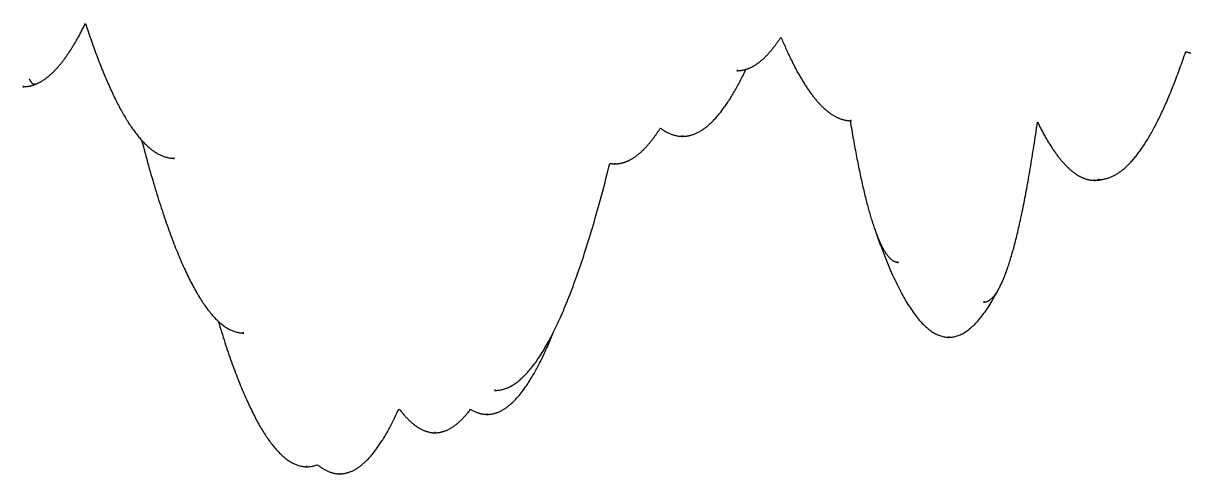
# Model space of a CAD drawing. Header units: metres. Extents: x -35 to 28195, y -4449 to 524.
# Drawn here: x -35 to 7130, y -2430 to 340 of the extents above; entities that cross this region are included whole.
import ezdxf

# ---------------------------------------------------------------- set-up
doc = ezdxf.new("R2010")
doc.units = ezdxf.units.M
doc.layers.add('CATENARIES', color=7, linetype='Continuous')
doc.layers.add('CATENARY_VERTEX_TICKS', color=7, linetype='Continuous')

msp = doc.modelspace()

# ---------------------------------------------------------------- linework, layer by layer
at = {"layer": 'CATENARIES'}
for points in [[(-35.2, -48.9, 0), (-32, -48.9, 0), (-28.8, -48.8, 0), (-25.5, -48.7, 0), (-22.3, -48.5, 0), (-19, -48.2, 0), (-15.8, -47.9, 0), (-12.5, -47.6, 0), (-9.3, -47.1, 0), (-6, -46.7, 0), (-2.8, -46.1, 0), (0.4, -45.5, 0), (3.7, -44.9, 0), (6.9, -44.2, 0), (10.2, -43.4, 0), (13.4, -42.6, 0), (16.7, -41.8, 0), (19.9, -40.8, 0), (23.2, -39.8, 0), (26.4, -38.8, 0), (29.6, -37.7, 0), (32.9, -36.6, 0), (36.1, -35.4, 0), (39.4, -34.1, 0), (42.6, -32.8, 0), (45.9, -31.4, 0), (49.1, -30, 0), (52.2, -28.5, 0), (55.4, -27, 0), (58.6, -25.4, 0), (61.8, -23.8, 0), (65, -22.1, 0), (68.2, -20.4, 0), (71.4, -18.6, 0), (74.6, -16.8, 0), (77.8, -14.9, 0), (81, -12.9, 0), (84.2, -10.9, 0), (87.3, -8.9, 0), (90.5, -6.7, 0), (93.7, -4.6, 0), (96.9, -2.4, 0), (100.1, -0.1, 0), (103.3, 2.3, 0), (106.5, 4.6, 0), (109.7, 7.1, 0), (112.9, 9.6, 0), (116.1, 12.1, 0), (119.3, 14.7, 0), (122.5, 17.4, 0), (125.6, 20.1, 0), (128.8, 22.9, 0), (132, 25.7, 0), (135.2, 28.6, 0), (138.4, 31.5, 0), (141.6, 34.5, 0), (144.8, 37.5, 0), (148, 40.6, 0), (151.2, 43.8, 0), (154.4, 47, 0), (157.6, 50.3, 0), (160.8, 53.6, 0), (163.9, 56.9, 0), (167.1, 60.4, 0), (170.3, 63.8, 0), (173.5, 67.4, 0), (176.7, 71, 0), (179.9, 74.6, 0), (183.1, 78.3, 0), (186.3, 82, 0), (189.5, 85.9, 0), (192.7, 89.7, 0), (195.9, 93.6, 0), (199.1, 97.6, 0), (202.2, 101.6, 0), (205.4, 105.7, 0), (208.6, 109.8, 0), (211.8, 114, 0), (215, 118.3, 0), (218.2, 122.6, 0), (221.4, 126.9, 0), (224.6, 131.3, 0), (227.8, 135.8, 0), (231, 140.3, 0), (234.2, 144.9, 0), (237.3, 149.5, 0), (240.5, 154.2, 0), (243.7, 158.9, 0), (246.9, 163.7, 0), (250.1, 168.6, 0), (253.3, 173.5, 0), (256.5, 178.4, 0), (259.7, 183.4, 0), (262.9, 188.5, 0), (266.1, 193.6, 0), (269.3, 198.8, 0), (272.5, 204, 0), (275.6, 209.3, 0), (278.8, 214.7, 0), (282, 220.1, 0), (285.2, 225.5, 0), (288.4, 231, 0), (291.6, 236.6, 0), (294.8, 242.2, 0), (298, 247.9, 0), (301.2, 253.6, 0), (304.4, 259.4, 0), (307.6, 265.2, 0), (310.8, 271.1, 0), (313.9, 277.1, 0), (317.1, 283.1, 0), (320.3, 289.1, 0), (323.5, 295.2, 0), (326.7, 301.4, 0), (329.9, 307.6, 0), (333.1, 313.9, 0), (336.3, 320.3, 0), (339.5, 326.7, 0), (342.7, 333.1, 0), (345.9, 339.6, 0)], [(345.9, 339.6, 0), (350.5, 325.6, 0), (355.1, 311.7, 0), (359.7, 297.9, 0), (364.3, 284.2, 0), (368.9, 270.7, 0), (373.5, 257.3, 0), (378.1, 244, 0), (382.7, 230.8, 0), (387.3, 217.8, 0), (391.9, 204.8, 0), (396.5, 192, 0), (401.1, 179.4, 0), (405.7, 166.8, 0), (410.3, 154.3, 0), (414.9, 142, 0), (419.5, 129.8, 0), (424.1, 117.8, 0), (428.7, 105.8, 0), (433.3, 94, 0), (437.9, 82.2, 0), (442.5, 70.7, 0), (447.1, 59.2, 0), (451.7, 47.8, 0), (456.3, 36.6, 0), (460.9, 25.5, 0), (465.5, 14.5, 0), (470.1, 3.6, 0), (474.7, -7.1, 0), (479.3, -17.7, 0), (483.9, -28.3, 0), (488.5, -38.6, 0), (493.1, -48.9, 0), (497.7, -59.1, 0), (502.3, -69.1, 0), (506.9, -79, 0), (511.5, -88.8, 0), (516.1, -98.5, 0), (520.7, -108, 0), (525.3, -117.4, 0), (529.9, -126.7, 0), (534.5, -135.9, 0), (539.1, -145, 0), (543.7, -154, 0), (548.3, -162.8, 0), (552.9, -171.5, 0), (557.5, -180.1, 0), (562.1, -188.6, 0), (566.7, -196.9, 0), (571.3, -205.2, 0), (575.9, -213.3, 0), (580.5, -221.3, 0), (585.1, -229.2, 0), (589.7, -236.9, 0), (594.3, -244.6, 0), (598.9, -252.1, 0), (603.5, -259.5, 0), (608.1, -266.8, 0), (612.7, -274, 0), (617.3, -281, 0), (621.9, -287.9, 0), (626.5, -294.7, 0), (631.1, -301.4, 0), (635.7, -308, 0), (640.3, -314.5, 0), (644.9, -320.8, 0), (649.5, -327, 0), (654.1, -333.1, 0), (658.7, -339.1, 0), (663.3, -345, 0), (667.9, -350.7, 0), (672.5, -356.4, 0), (677.1, -361.9, 0), (681.7, -367.3, 0), (686.3, -372.5, 0), (690.9, -377.7, 0), (695.4, -382.7, 0), (699.9, -387.5, 0), (704.5, -392.3, 0), (709, -396.9, 0), (713.6, -401.4, 0), (718.1, -405.8, 0), (722.6, -410.1, 0), (727.2, -414.3, 0), (731.7, -418.4, 0), (736.3, -422.3, 0), (740.8, -426.1, 0), (745.4, -429.8, 0), (749.9, -433.4, 0), (754.4, -436.9, 0), (759, -440.3, 0), (763.5, -443.6, 0), (768.1, -446.7, 0), (772.6, -449.7, 0), (777.1, -452.6, 0), (781.7, -455.4, 0), (786.2, -458.1, 0), (790.8, -460.7, 0), (795.3, -463.1, 0), (799.8, -465.5, 0), (804.4, -467.7, 0), (808.9, -469.8, 0), (813.5, -471.8, 0), (818, -473.7, 0), (822.5, -475.5, 0), (827.1, -477.1, 0), (831.6, -478.7, 0), (836.2, -480.1, 0), (840.7, -481.4, 0), (845.2, -482.6, 0), (849.8, -483.7, 0), (854.3, -484.7, 0), (858.9, -485.5, 0), (863.4, -486.3, 0), (868, -486.9, 0), (872.5, -487.4, 0), (877, -487.8, 0), (881.6, -488.1, 0), (886.1, -488.3, 0), (890.7, -488.3, 0)], [(4348.3, 49.4, 0), (4350.6, 49.4, 0), (4352.8, 49.5, 0), (4355.1, 49.5, 0), (4357.3, 49.6, 0), (4359.5, 49.8, 0), (4361.8, 49.9, 0), (4364, 50.1, 0), (4366.3, 50.3, 0), (4368.5, 50.6, 0), (4370.8, 50.9, 0), (4373, 51.2, 0), (4375.2, 51.5, 0), (4377.5, 51.9, 0), (4379.7, 52.3, 0), (4382, 52.7, 0), (4384.2, 53.1, 0), (4386.5, 53.6, 0), (4388.7, 54.1, 0), (4390.9, 54.7, 0), (4393.2, 55.2, 0), (4395.4, 55.8, 0), (4397.7, 56.4, 0), (4399.9, 57.1, 0), (4402.1, 57.8, 0), (4404.4, 58.5, 0), (4406.6, 59.2, 0), (4408.9, 60, 0), (4411.1, 60.8, 0), (4413.3, 61.6, 0), (4415.6, 62.5, 0), (4417.8, 63.4, 0), (4420.1, 64.3, 0), (4422.3, 65.2, 0), (4424.5, 66.2, 0), (4426.8, 67.2, 0), (4429, 68.2, 0), (4431.3, 69.3, 0), (4433.5, 70.4, 0), (4435.7, 71.5, 0), (4438, 72.6, 0), (4440.2, 73.8, 0), (4442.5, 75, 0), (4444.7, 76.3, 0), (4446.9, 77.5, 0), (4449.2, 78.8, 0), (4451.4, 80.1, 0), (4453.6, 81.5, 0), (4455.9, 82.9, 0), (4458.1, 84.3, 0), (4460.4, 85.7, 0), (4462.6, 87.2, 0), (4464.8, 88.7, 0), (4467.1, 90.2, 0), (4469.3, 91.7, 0), (4471.6, 93.3, 0), (4473.8, 94.9, 0), (4476, 96.6, 0), (4478.3, 98.2, 0), (4480.5, 99.9, 0), (4482.8, 101.7, 0), (4485, 103.4, 0), (4487.2, 105.2, 0), (4489.5, 107, 0), (4491.7, 108.9, 0), (4494, 110.7, 0), (4496.2, 112.6, 0), (4498.4, 114.6, 0), (4500.7, 116.5, 0), (4502.9, 118.5, 0), (4505.2, 120.5, 0), (4507.4, 122.6, 0), (4509.6, 124.6, 0), (4511.9, 126.8, 0), (4514.1, 128.9, 0), (4516.3, 131, 0), (4518.6, 133.2, 0), (4520.8, 135.5, 0), (4523.1, 137.7, 0), (4525.3, 140, 0), (4527.5, 142.3, 0), (4529.8, 144.6, 0), (4532, 147, 0), (4534.3, 149.4, 0), (4536.5, 151.8, 0), (4538.7, 154.3, 0), (4541, 156.8, 0), (4543.2, 159.3, 0), (4545.5, 161.8, 0), (4547.7, 164.4, 0), (4549.9, 167, 0), (4552.2, 169.6, 0), (4554.4, 172.3, 0), (4556.7, 175, 0), (4558.9, 177.7, 0), (4561.1, 180.4, 0), (4563.4, 183.2, 0), (4565.6, 186, 0), (4567.8, 188.8, 0), (4570.1, 191.7, 0), (4572.3, 194.6, 0), (4574.6, 197.5, 0), (4576.8, 200.5, 0), (4579, 203.4, 0), (4581.3, 206.5, 0), (4583.5, 209.5, 0), (4585.8, 212.6, 0), (4588, 215.7, 0), (4590.2, 218.8, 0), (4592.5, 221.9, 0), (4594.7, 225.1, 0), (4597, 228.3, 0), (4599.2, 231.6, 0), (4601.4, 234.9, 0), (4603.7, 238.2, 0), (4605.9, 241.5, 0), (4608.2, 244.8, 0), (4610.4, 248.2, 0), (4612.6, 251.7, 0), (4614.9, 255.1, 0)], [(4614.9, 255.1, 0), (4618.5, 246.5, 0), (4622.1, 238, 0), (4625.7, 229.6, 0), (4629.3, 221.2, 0), (4632.9, 213, 0), (4636.5, 204.8, 0), (4640.1, 196.6, 0), (4643.7, 188.6, 0), (4647.3, 180.6, 0), (4650.9, 172.6, 0), (4654.5, 164.8, 0), (4658.1, 157, 0), (4661.7, 149.3, 0), (4665.3, 141.7, 0), (4668.9, 134.2, 0), (4672.5, 126.7, 0), (4676.1, 119.3, 0), (4679.7, 111.9, 0), (4683.3, 104.7, 0), (4686.9, 97.5, 0), (4690.5, 90.4, 0), (4694.1, 83.3, 0), (4697.7, 76.4, 0), (4701.3, 69.5, 0), (4704.9, 62.6, 0), (4708.5, 55.9, 0), (4712.1, 49.2, 0), (4715.7, 42.6, 0), (4719.3, 36.1, 0), (4722.9, 29.6, 0), (4726.5, 23.2, 0), (4730.1, 16.9, 0), (4733.7, 10.6, 0), (4737.3, 4.5, 0), (4740.9, -1.6, 0), (4744.5, -7.7, 0), (4748.1, -13.6, 0), (4751.8, -19.5, 0), (4755.4, -25.3, 0), (4759, -31.1, 0), (4762.6, -36.7, 0), (4766.2, -42.3, 0), (4769.8, -47.9, 0), (4773.4, -53.3, 0), (4777, -58.7, 0), (4780.6, -64, 0), (4784.2, -69.2, 0), (4787.8, -74.4, 0), (4791.4, -79.5, 0), (4795, -84.5, 0), (4798.6, -89.5, 0), (4802.2, -94.3, 0), (4805.8, -99.1, 0), (4809.4, -103.9, 0), (4813, -108.5, 0), (4816.6, -113.1, 0), (4820.2, -117.6, 0), (4823.8, -122.1, 0), (4827.4, -126.5, 0), (4831, -130.8, 0), (4834.6, -135, 0), (4838.2, -139.1, 0), (4841.8, -143.2, 0), (4845.4, -147.2, 0), (4849, -151.2, 0), (4852.6, -155.1, 0), (4856.2, -158.9, 0), (4859.8, -162.6, 0), (4863.4, -166.2, 0), (4867, -169.8, 0), (4870.6, -173.3, 0), (4874.2, -176.8, 0), (4877.8, -180.2, 0), (4881.4, -183.5, 0), (4885, -186.7, 0), (4888.6, -189.8, 0), (4892.2, -192.9, 0), (4895.8, -195.9, 0), (4899.4, -198.9, 0), (4903, -201.7, 0), (4906.6, -204.5, 0), (4910.2, -207.3, 0), (4913.8, -209.9, 0), (4917.4, -212.5, 0), (4921.1, -215, 0), (4924.7, -217.5, 0), (4928.3, -219.8, 0), (4931.9, -222.1, 0), (4935.5, -224.4, 0), (4939.1, -226.5, 0), (4942.7, -228.6, 0), (4946.3, -230.6, 0), (4949.9, -232.5, 0), (4953.5, -234.4, 0), (4957.1, -236.2, 0), (4960.7, -237.9, 0), (4964.3, -239.6, 0), (4967.9, -241.2, 0), (4971.5, -242.7, 0), (4975.1, -244.1, 0), (4978.7, -245.5, 0), (4982.3, -246.8, 0), (4985.9, -248, 0), (4989.5, -249.2, 0), (4993.1, -250.3, 0), (4996.7, -251.3, 0), (5000.3, -252.2, 0), (5003.9, -253.1, 0), (5007.5, -253.9, 0), (5011.1, -254.6, 0), (5014.7, -255.3, 0), (5018.3, -255.9, 0), (5021.9, -256.4, 0), (5025.5, -256.8, 0), (5029.1, -257.2, 0), (5032.7, -257.5, 0), (5036.3, -257.7, 0), (5039.9, -257.9, 0), (5046.1, -258, 0)], [(6564.2, -619.3, 0), (6569, -619.2, 0), (6573.9, -619, 0), (6578.7, -618.7, 0), (6583.5, -618.3, 0), (6588.3, -617.7, 0), (6592.8, -617.1, 0), (6597.3, -616.3, 0), (6601.8, -615.4, 0), (6606.3, -614.5, 0), (6610.8, -613.4, 0), (6615.3, -612.2, 0), (6619.8, -610.9, 0), (6624.2, -609.5, 0), (6628.7, -608, 0), (6633.2, -606.3, 0), (6637.7, -604.6, 0), (6642.2, -602.8, 0), (6646.7, -600.8, 0), (6651.2, -598.7, 0), (6655.7, -596.6, 0), (6660.1, -594.3, 0), (6664.6, -591.9, 0), (6669.1, -589.4, 0), (6673.6, -586.8, 0), (6678.1, -584, 0), (6682.6, -581.2, 0), (6687.1, -578.3, 0), (6691.6, -575.2, 0), (6696, -572.1, 0), (6700.5, -568.8, 0), (6705, -565.4, 0), (6709.5, -561.9, 0), (6714, -558.3, 0), (6718.5, -554.6, 0), (6723, -550.8, 0), (6727.5, -546.8, 0), (6731.9, -542.8, 0), (6736.4, -538.7, 0), (6740.9, -534.4, 0), (6745.4, -530, 0), (6749.9, -525.5, 0), (6754.4, -521, 0), (6758.9, -516.3, 0), (6763.4, -511.4, 0), (6767.8, -506.5, 0), (6772.3, -501.5, 0), (6776.8, -496.4, 0), (6781.3, -491.1, 0), (6785.8, -485.7, 0), (6790.3, -480.3, 0), (6794.8, -474.7, 0), (6799.3, -469, 0), (6803.7, -463.2, 0), (6808.2, -457.3, 0), (6812.7, -451.3, 0), (6817.2, -445.1, 0), (6821.7, -438.9, 0), (6826.2, -432.5, 0), (6830.7, -426.1, 0), (6835.2, -419.5, 0), (6839.6, -412.8, 0), (6844.1, -406, 0), (6848.6, -399.1, 0), (6853.1, -392.1, 0), (6857.6, -385, 0), (6862.1, -377.7, 0), (6866.6, -370.4, 0), (6871.1, -362.9, 0), (6875.5, -355.3, 0), (6880, -347.7, 0), (6884.5, -339.9, 0), (6889, -332, 0), (6893.5, -323.9, 0), (6898, -315.8, 0), (6902.5, -307.6, 0), (6907, -299.2, 0), (6911.4, -290.8, 0), (6915.9, -282.2, 0), (6920.4, -273.5, 0), (6924.9, -264.7, 0), (6929.4, -255.8, 0), (6933.9, -246.8, 0), (6938.4, -237.7, 0), (6942.9, -228.4, 0), (6947.3, -219.1, 0), (6951.8, -209.6, 0), (6956.3, -200, 0), (6960.8, -190.3, 0), (6965.3, -180.5, 0), (6969.8, -170.6, 0), (6974.3, -160.6, 0), (6978.8, -150.4, 0), (6983.2, -140.2, 0), (6987.7, -129.8, 0), (6992.2, -119.4, 0), (6996.7, -108.8, 0), (7001.2, -98.1, 0), (7005.7, -87.3, 0), (7010.2, -76.3, 0), (7014.7, -65.3, 0), (7019.1, -54.2, 0), (7023.6, -42.9, 0), (7028.1, -31.5, 0), (7032.6, -20, 0), (7037.1, -8.4, 0), (7041.6, 3.3, 0), (7046.1, 15.1, 0), (7050.6, 27.1, 0), (7055, 39.1, 0), (7059.5, 51.3, 0), (7064, 63.6, 0), (7068.5, 76, 0), (7073, 88.5, 0), (7077.5, 101.1, 0), (7082, 113.8, 0), (7086.5, 126.7, 0), (7090.9, 139.6, 0), (7095.4, 152.7, 0), (7099.9, 165.9, 0)], [(7099.9, 165.9, 0), (7102.8, 165, 0), (7105.7, 164.1, 0), (7108.5, 163.2, 0), (7111.4, 162.4, 0), (7114.3, 161.6, 0), (7117.1, 160.9, 0), (7120, 160.3, 0), (7122.9, 159.6, 0), (7125.8, 159.1, 0), (7128.6, 158.5, 0), (7131.5, 158.1, 0)], [(0, 0, 0), (0.4, -0.8, 0), (0.8, -1.5, 0), (1.2, -2.3, 0), (1.5, -3, 0), (1.9, -3.8, 0), (2.3, -4.5, 0), (2.7, -5.2, 0), (3.1, -6, 0), (3.5, -6.7, 0), (3.9, -7.4, 0), (4.2, -8, 0), (4.6, -8.7, 0), (5, -9.4, 0), (5.4, -10.1, 0), (5.8, -10.7, 0), (6.2, -11.3, 0), (6.6, -12, 0), (7, -12.6, 0), (7.3, -13.2, 0), (7.7, -13.8, 0), (8.1, -14.4, 0), (8.5, -15, 0), (8.9, -15.6, 0), (9.3, -16.2, 0), (9.7, -16.7, 0), (10, -17.3, 0), (10.4, -17.9, 0), (10.8, -18.4, 0), (11.2, -18.9, 0), (11.6, -19.4, 0), (12, -20, 0), (12.4, -20.5, 0), (12.7, -21, 0), (13.1, -21.4, 0), (13.5, -21.9, 0), (13.9, -22.4, 0), (14.3, -22.9, 0), (14.7, -23.3, 0), (15.1, -23.8, 0), (15.5, -24.2, 0), (15.8, -24.6, 0), (16.2, -25, 0), (16.6, -25.4, 0), (17, -25.8, 0), (17.4, -26.2, 0), (17.8, -26.6, 0), (18.2, -27, 0), (18.5, -27.4, 0), (18.9, -27.7, 0), (19.3, -28.1, 0), (19.7, -28.4, 0), (20.1, -28.7, 0), (20.5, -29.1, 0), (20.9, -29.4, 0), (21.2, -29.7, 0), (21.6, -30, 0), (22, -30.3, 0), (22.4, -30.5, 0), (22.8, -30.8, 0), (23.2, -31.1, 0), (23.6, -31.3, 0), (23.9, -31.6, 0), (24.3, -31.8, 0), (24.7, -32, 0), (25.1, -32.3, 0), (25.5, -32.5, 0), (25.9, -32.7, 0), (26.3, -32.9, 0), (26.7, -33.1, 0), (27, -33.2, 0), (27.4, -33.4, 0), (27.8, -33.6, 0), (28.2, -33.7, 0), (28.6, -33.8, 0), (29, -34, 0), (29.4, -34.1, 0), (29.7, -34.2, 0), (30.1, -34.3, 0), (30.5, -34.4, 0), (30.9, -34.5, 0), (31.3, -34.6, 0), (31.7, -34.7, 0), (32.1, -34.7, 0), (32.4, -34.8, 0), (32.8, -34.8, 0), (33.2, -34.9, 0), (33.6, -34.9, 0), (34, -34.9, 0), (34.4, -34.9, 0), (34.8, -35, 0), (35.1, -34.9, 0), (35.5, -34.9, 0), (35.9, -34.9, 0), (36.3, -34.9, 0), (36.7, -34.8, 0), (37.1, -34.8, 0), (37.4, -34.7, 0), (37.8, -34.7, 0), (38.2, -34.6, 0), (38.6, -34.5, 0), (39, -34.4, 0), (39.4, -34.3, 0), (39.7, -34.2, 0), (40.1, -34.1, 0), (40.5, -34, 0), (40.9, -33.9, 0), (41.3, -33.7, 0), (41.7, -33.6, 0), (42, -33.4, 0), (42.4, -33.3, 0), (42.8, -33.1, 0), (43.2, -32.9, 0), (43.6, -32.7, 0), (43.9, -32.5, 0), (44.3, -32.3, 0), (44.7, -32.1, 0), (45.1, -31.9, 0), (45.5, -31.6, 0), (45.9, -31.4, 0)], [(3874.9, -303.1, 0), (3879.3, -306.3, 0), (3883.7, -309.4, 0), (3888.1, -312.4, 0), (3892.5, -315.3, 0), (3896.9, -318.1, 0), (3901.3, -320.8, 0), (3905.8, -323.4, 0), (3910.2, -325.9, 0), (3914.6, -328.2, 0), (3919, -330.5, 0), (3923.4, -332.7, 0), (3927.8, -334.7, 0), (3932.2, -336.7, 0), (3936.6, -338.5, 0), (3941, -340.3, 0), (3945.4, -341.9, 0), (3949.8, -343.4, 0), (3954.2, -344.8, 0), (3958.6, -346.2, 0), (3963, -347.4, 0), (3967.4, -348.5, 0), (3971.8, -349.5, 0), (3976.3, -350.4, 0), (3980.7, -351.2, 0), (3985.1, -351.9, 0), (3989.5, -352.4, 0), (3993.9, -352.9, 0), (3998.3, -353.3, 0), (4002.7, -353.5, 0), (4007.1, -353.7, 0), (4011.5, -353.7, 0), (4015.9, -353.7, 0), (4020.3, -353.5, 0), (4024.7, -353.3, 0), (4029.2, -352.9, 0), (4033.6, -352.4, 0), (4038, -351.8, 0), (4042.4, -351.2, 0), (4046.8, -350.4, 0), (4051.2, -349.5, 0), (4055.6, -348.5, 0), (4060.1, -347.4, 0), (4064.5, -346.1, 0), (4068.9, -344.8, 0), (4073.3, -343.4, 0), (4077.7, -341.9, 0), (4082.1, -340.2, 0), (4086.5, -338.5, 0), (4090.9, -336.6, 0), (4095.4, -334.7, 0), (4099.8, -332.6, 0), (4104.2, -330.4, 0), (4108.6, -328.2, 0), (4113, -325.8, 0), (4117.4, -323.3, 0), (4121.8, -320.7, 0), (4126.3, -318, 0), (4130.7, -315.2, 0), (4135.1, -312.3, 0), (4139.5, -309.3, 0), (4143.9, -306.2, 0), (4148.3, -302.9, 0), (4152.7, -299.6, 0), (4157.2, -296.2, 0), (4161.6, -292.6, 0), (4166, -289, 0), (4170.4, -285.2, 0), (4174.8, -281.3, 0), (4179.2, -277.4, 0), (4183.6, -273.3, 0), (4188.1, -269.1, 0), (4192.5, -264.8, 0), (4196.9, -260.4, 0), (4201.3, -255.9, 0), (4205.7, -251.3, 0), (4210.1, -246.6, 0), (4214.5, -241.8, 0), (4218.9, -236.9, 0), (4223.4, -231.8, 0), (4227.8, -226.7, 0), (4232.2, -221.4, 0), (4236.6, -216.1, 0), (4241, -210.6, 0), (4245.4, -205.1, 0), (4249.8, -199.4, 0), (4254.3, -193.6, 0), (4258.7, -187.7, 0), (4263.1, -181.7, 0), (4267.5, -175.6, 0), (4271.9, -169.4, 0), (4276.3, -163.1, 0), (4280.7, -156.7, 0), (4285.2, -150.2, 0), (4289.6, -143.6, 0), (4294, -136.8, 0), (4298.4, -130, 0), (4302.8, -123, 0), (4307.2, -116, 0), (4311.6, -108.8, 0), (4316, -101.5, 0), (4320.5, -94.1, 0), (4324.9, -86.6, 0), (4329.3, -79.1, 0), (4333.7, -71.4, 0), (4338.1, -63.5, 0), (4342.5, -55.6, 0), (4346.9, -47.6, 0), (4351.4, -39.5, 0), (4355.8, -31.2, 0), (4360.2, -22.9, 0), (4364.6, -14.4, 0), (4369, -5.9, 0), (4373.4, 2.8, 0), (4377.8, 11.6, 0), (4382.3, 20.5, 0), (4386.7, 29.5, 0), (4391.1, 38.6, 0), (4395.5, 47.8, 0), (4399.9, 57.1, 0)], [(5039.9, -257.9, 0), (5042.4, -272.7, 0), (5044.8, -287.4, 0), (5047.3, -302, 0), (5049.8, -316.4, 0), (5052.2, -330.7, 0), (5054.7, -344.8, 0), (5057.2, -358.8, 0), (5059.6, -372.7, 0), (5062.1, -386.4, 0), (5064.5, -400, 0), (5067, -413.5, 0), (5069.5, -426.8, 0), (5071.9, -440, 0), (5074.4, -453.1, 0), (5076.8, -466, 0), (5079.3, -478.8, 0), (5081.8, -491.5, 0), (5084.2, -504, 0), (5086.7, -516.4, 0), (5089.2, -528.7, 0), (5091.6, -540.8, 0), (5094.1, -552.8, 0), (5096.5, -564.7, 0), (5099, -576.4, 0), (5101.5, -588.1, 0), (5103.9, -599.5, 0), (5106.4, -610.9, 0), (5108.8, -622.1, 0), (5111.3, -633.2, 0), (5113.8, -644.2, 0), (5116.2, -655, 0), (5118.7, -665.7, 0), (5121.2, -676.3, 0), (5123.6, -686.8, 0), (5126.1, -697.1, 0), (5128.5, -707.3, 0), (5131, -717.4, 0), (5133.5, -727.3, 0), (5135.9, -737.2, 0), (5138.4, -746.8, 0), (5140.8, -756.4, 0), (5143.3, -765.9, 0), (5145.8, -775.2, 0), (5148.2, -784.4, 0), (5150.7, -793.4, 0), (5153.2, -802.4, 0), (5155.6, -811.2, 0), (5158.1, -819.9, 0), (5160.5, -828.4, 0), (5163, -836.9, 0), (5165.5, -845.2, 0), (5167.9, -853.4, 0), (5170.4, -861.4, 0), (5172.8, -869.4, 0), (5175.3, -877.2, 0), (5177.8, -884.9, 0), (5180.2, -892.4, 0), (5182.7, -899.9, 0), (5185.2, -907.2, 0), (5187.6, -914.4, 0), (5190.1, -921.5, 0), (5192.5, -928.5, 0), (5195, -935.3, 0), (5197.5, -942, 0), (5199.9, -948.6, 0), (5202.4, -955.2, 0), (5204.9, -961.6, 0), (5207.4, -967.9, 0), (5209.9, -974.1, 0), (5212.4, -980.2, 0), (5214.9, -986.1, 0), (5217.4, -992, 0), (5219.9, -997.7, 0), (5222.4, -1003.2, 0), (5224.9, -1008.7, 0), (5227.4, -1014, 0), (5229.9, -1019.2, 0), (5232.4, -1024.3, 0), (5234.9, -1029.2, 0), (5237.4, -1034, 0), (5239.9, -1038.7, 0), (5242.4, -1043.3, 0), (5244.9, -1047.8, 0), (5247.4, -1052.1, 0), (5249.9, -1056.3, 0), (5252.4, -1060.4, 0), (5254.9, -1064.4, 0), (5257.4, -1068.2, 0), (5259.9, -1071.9, 0), (5262.4, -1075.5, 0), (5264.9, -1079, 0), (5267.4, -1082.3, 0), (5269.9, -1085.6, 0), (5272.4, -1088.7, 0), (5274.9, -1091.7, 0), (5277.4, -1094.5, 0), (5279.9, -1097.2, 0), (5282.4, -1099.9, 0), (5284.9, -1102.4, 0), (5287.4, -1104.7, 0), (5289.9, -1107, 0), (5292.4, -1109.1, 0), (5294.9, -1111.1, 0), (5297.4, -1113, 0), (5299.9, -1114.8, 0), (5302.4, -1116.4, 0), (5304.9, -1117.9, 0), (5307.4, -1119.3, 0), (5309.9, -1120.6, 0), (5312.4, -1121.7, 0), (5314.9, -1122.8, 0), (5317.4, -1123.7, 0), (5319.9, -1124.5, 0), (5322.4, -1125.1, 0), (5324.9, -1125.7, 0), (5327.4, -1126.1, 0), (5329.9, -1126.4, 0), (5332.4, -1126.6, 0), (5334.9, -1126.7, 0)], [(5861.8, -1370.8, 0), (5864.5, -1370.7, 0), (5867.3, -1370.5, 0), (5870, -1370.1, 0), (5872.8, -1369.6, 0), (5875.5, -1368.9, 0), (5878.3, -1368.1, 0), (5881, -1367.1, 0), (5883.8, -1366, 0), (5886.6, -1364.7, 0), (5889.3, -1363.3, 0), (5892.1, -1361.7, 0), (5894.8, -1359.9, 0), (5897.6, -1358.1, 0), (5900.3, -1356, 0), (5903.1, -1353.9, 0), (5905.8, -1351.5, 0), (5908.6, -1349, 0), (5911.4, -1346.4, 0), (5914.1, -1343.6, 0), (5916.9, -1340.7, 0), (5919.6, -1337.6, 0), (5922.4, -1334.3, 0), (5925.1, -1331, 0), (5927.9, -1327.4, 0), (5930.6, -1323.7, 0), (5933.4, -1319.9, 0), (5936.1, -1315.9, 0), (5938.9, -1311.7, 0), (5941.7, -1307.4, 0), (5944.4, -1303, 0), (5947.2, -1298.4, 0), (5949.9, -1293.6, 0), (5952.7, -1288.7, 0), (5955.4, -1283.6, 0), (5958.2, -1278.4, 0), (5961, -1273, 0), (5963.7, -1267.5, 0), (5966.5, -1261.8, 0), (5969.2, -1255.9, 0), (5972, -1250, 0), (5974.7, -1243.8, 0), (5977.5, -1237.5, 0), (5980.3, -1231, 0), (5983, -1224.4, 0), (5985.8, -1217.7, 0), (5988.5, -1210.7, 0), (5991.3, -1203.7, 0), (5994.1, -1196.4, 0), (5996.8, -1189, 0), (5999.6, -1181.5, 0), (6002.3, -1173.8, 0), (6005.1, -1165.9, 0), (6007.9, -1157.9, 0), (6010.6, -1149.7, 0), (6013.4, -1141.4, 0), (6016.1, -1132.9, 0), (6018.9, -1124.3, 0), (6021.6, -1115.5, 0), (6024.4, -1106.5, 0), (6027.2, -1097.4, 0), (6029.9, -1088.1, 0), (6032.7, -1078.6, 0), (6035.4, -1069, 0), (6038.2, -1059.3, 0), (6041, -1049.4, 0), (6043.7, -1039.3, 0), (6046.5, -1029, 0), (6049.2, -1018.6, 0), (6052, -1008.1, 0), (6054.7, -997.4, 0), (6057.5, -986.5, 0), (6060.3, -975.4, 0), (6063, -964.2, 0), (6065.8, -952.8, 0), (6068.5, -941.3, 0), (6071.3, -929.6, 0), (6074.1, -917.7, 0), (6076.8, -905.7, 0), (6079.6, -893.5, 0), (6082.3, -881.2, 0), (6085.1, -868.6, 0), (6087.9, -855.9, 0), (6090.6, -843.1, 0), (6093.4, -830.1, 0), (6096.1, -816.9, 0), (6098.9, -803.5, 0), (6101.6, -790, 0), (6104.4, -776.3, 0), (6107.2, -762.4, 0), (6109.9, -748.4, 0), (6112.7, -734.2, 0), (6115.4, -719.8, 0), (6118.2, -705.3, 0), (6121, -690.6, 0), (6123.7, -675.7, 0), (6126.5, -660.7, 0), (6129.2, -645.4, 0), (6132, -630, 0), (6134.7, -614.5, 0), (6137.5, -598.7, 0), (6140.3, -582.8, 0), (6143, -566.7, 0), (6145.8, -550.4, 0), (6148.5, -534, 0), (6151.3, -517.4, 0), (6154.1, -500.6, 0), (6156.8, -483.6, 0), (6159.6, -466.5, 0), (6162.3, -449.1, 0), (6165.1, -431.6, 0), (6167.9, -414, 0), (6170.6, -396.1, 0), (6173.4, -378.1, 0), (6176.1, -359.8, 0), (6178.9, -341.4, 0), (6181.6, -322.8, 0), (6184.4, -304.1, 0), (6187.2, -285.1, 0), (6189.9, -266, 0)], [(6189.9, -266, 0), (6193.2, -272.7, 0), (6196.6, -279.4, 0), (6199.9, -286, 0), (6203.2, -292.6, 0), (6206.5, -299.1, 0), (6209.8, -305.5, 0), (6213.2, -311.8, 0), (6216.5, -318.1, 0), (6219.8, -324.4, 0), (6223.1, -330.5, 0), (6226.5, -336.6, 0), (6229.8, -342.6, 0), (6233.1, -348.6, 0), (6236.4, -354.5, 0), (6239.7, -360.4, 0), (6243.1, -366.1, 0), (6246.4, -371.8, 0), (6249.7, -377.5, 0), (6253, -383.1, 0), (6256.4, -388.6, 0), (6259.7, -394, 0), (6263, -399.4, 0), (6266.3, -404.7, 0), (6269.6, -410, 0), (6273, -415.2, 0), (6276.3, -420.3, 0), (6279.6, -425.4, 0), (6282.9, -430.4, 0), (6286.2, -435.3, 0), (6289.6, -440.2, 0), (6292.9, -445, 0), (6296.2, -449.8, 0), (6299.5, -454.4, 0), (6302.9, -459.1, 0), (6306.2, -463.6, 0), (6309.5, -468.1, 0), (6312.8, -472.5, 0), (6316.1, -476.9, 0), (6319.5, -481.2, 0), (6322.8, -485.4, 0), (6326.1, -489.6, 0), (6329.4, -493.7, 0), (6332.8, -497.7, 0), (6336.1, -501.7, 0), (6339.4, -505.6, 0), (6342.7, -509.5, 0), (6346, -513.3, 0), (6349.4, -517, 0), (6352.7, -520.6, 0), (6356, -524.2, 0), (6359.3, -527.8, 0), (6362.6, -531.2, 0), (6366, -534.6, 0), (6369.3, -538, 0), (6372.6, -541.2, 0), (6375.9, -544.5, 0), (6379.3, -547.6, 0), (6382.6, -550.7, 0), (6385.9, -553.7, 0), (6389.2, -556.7, 0), (6392.5, -559.6, 0), (6395.9, -562.4, 0), (6399.2, -565.2, 0), (6402.5, -567.9, 0), (6405.8, -570.5, 0), (6409.1, -573.1, 0), (6412.5, -575.6, 0), (6415.8, -578, 0), (6419.1, -580.4, 0), (6422.4, -582.7, 0), (6425.8, -585, 0), (6429.1, -587.2, 0), (6432.4, -589.3, 0), (6435.7, -591.4, 0), (6439, -593.4, 0), (6442.4, -595.3, 0), (6445.7, -597.2, 0), (6449, -599, 0), (6452.3, -600.7, 0), (6455.7, -602.4, 0), (6459, -604, 0), (6462.3, -605.6, 0), (6465.6, -607.1, 0), (6468.9, -608.5, 0), (6472.3, -609.9, 0), (6475.6, -611.2, 0), (6478.9, -612.4, 0), (6482.2, -613.6, 0), (6485.5, -614.7, 0), (6488.9, -615.7, 0), (6492.2, -616.7, 0), (6495.5, -617.7, 0), (6498.8, -618.5, 0), (6502.2, -619.3, 0), (6505.5, -620, 0), (6508.8, -620.7, 0), (6512.1, -621.3, 0), (6515.4, -621.8, 0), (6518.8, -622.3, 0), (6522.1, -622.7, 0), (6525.4, -623.1, 0), (6528.7, -623.4, 0), (6532.1, -623.6, 0), (6535.4, -623.7, 0), (6538.7, -623.8, 0), (6542, -623.9, 0), (6545.6, -623.8, 0), (6549.1, -623.7, 0), (6552.7, -623.5, 0), (6556.3, -623.3, 0), (6559.8, -623, 0), (6563.4, -622.6, 0), (6567, -622.1, 0), (6570.5, -621.5, 0), (6574.1, -620.9, 0), (6577.6, -620.2, 0), (6581.2, -619.5, 0), (6584.8, -618.6, 0), (6588.3, -617.7, 0)], [(3564.9, -519.9, 0), (3567.7, -520.4, 0), (3570.5, -520.8, 0), (3573.3, -521.1, 0), (3576.1, -521.5, 0), (3578.9, -521.8, 0), (3581.6, -522, 0), (3584.4, -522.2, 0), (3587.2, -522.3, 0), (3590, -522.5, 0), (3592.8, -522.5, 0), (3595.6, -522.5, 0), (3598.2, -522.5, 0), (3600.8, -522.5, 0), (3603.4, -522.4, 0), (3605.9, -522.2, 0), (3608.5, -522.1, 0), (3611.1, -521.9, 0), (3613.7, -521.6, 0), (3616.3, -521.3, 0), (3618.9, -521, 0), (3621.5, -520.7, 0), (3624, -520.3, 0), (3626.6, -519.8, 0), (3629.2, -519.4, 0), (3631.8, -518.9, 0), (3634.4, -518.3, 0), (3637, -517.7, 0), (3639.6, -517.1, 0), (3642.1, -516.5, 0), (3644.7, -515.8, 0), (3647.3, -515, 0), (3649.9, -514.3, 0), (3652.5, -513.5, 0), (3655.1, -512.6, 0), (3657.7, -511.7, 0), (3660.3, -510.8, 0), (3662.8, -509.8, 0), (3665.4, -508.9, 0), (3668, -507.8, 0), (3670.6, -506.8, 0), (3673.2, -505.6, 0), (3675.8, -504.5, 0), (3678.4, -503.3, 0), (3680.9, -502.1, 0), (3683.5, -500.8, 0), (3686.1, -499.5, 0), (3688.7, -498.2, 0), (3691.3, -496.8, 0), (3693.9, -495.4, 0), (3696.5, -494, 0), (3699, -492.5, 0), (3701.6, -491, 0), (3704.2, -489.4, 0), (3706.8, -487.8, 0), (3709.4, -486.2, 0), (3712, -484.5, 0), (3714.6, -482.8, 0), (3717.2, -481.1, 0), (3719.7, -479.3, 0), (3722.3, -477.4, 0), (3724.9, -475.6, 0), (3727.5, -473.7, 0), (3730.1, -471.8, 0), (3732.7, -469.8, 0), (3735.3, -467.8, 0), (3737.8, -465.7, 0), (3740.4, -463.6, 0), (3743, -461.5, 0), (3745.6, -459.3, 0), (3748.2, -457.1, 0), (3750.8, -454.9, 0), (3753.4, -452.6, 0), (3755.9, -450.3, 0), (3758.5, -448, 0), (3761.1, -445.6, 0), (3763.7, -443.2, 0), (3766.3, -440.7, 0), (3768.9, -438.2, 0), (3771.5, -435.7, 0), (3774, -433.1, 0), (3776.6, -430.5, 0), (3779.2, -427.8, 0), (3781.8, -425.1, 0), (3784.4, -422.4, 0), (3787, -419.6, 0), (3789.6, -416.8, 0), (3792.2, -414, 0), (3794.7, -411.1, 0), (3797.3, -408.2, 0), (3799.9, -405.2, 0), (3802.5, -402.2, 0), (3805.1, -399.2, 0), (3807.7, -396.1, 0), (3810.3, -393, 0), (3812.8, -389.9, 0), (3815.4, -386.7, 0), (3818, -383.5, 0), (3820.6, -380.2, 0), (3823.2, -377, 0), (3825.8, -373.6, 0), (3828.4, -370.2, 0), (3830.9, -366.8, 0), (3833.5, -363.4, 0), (3836.1, -359.9, 0), (3838.7, -356.4, 0), (3841.3, -352.8, 0), (3843.9, -349.2, 0), (3846.5, -345.6, 0), (3849, -341.9, 0), (3851.6, -338.2, 0), (3854.2, -334.5, 0), (3856.8, -330.7, 0), (3859.4, -326.8, 0), (3862, -323, 0), (3864.6, -319.1, 0), (3867.2, -315.1, 0), (3869.7, -311.2, 0), (3872.3, -307.2, 0), (3874.9, -303.1, 0)], [(690.9, -377.7, 0), (696.1, -397.6, 0), (701.3, -417.3, 0), (706.5, -436.9, 0), (711.7, -456.3, 0), (717, -475.5, 0), (722.2, -494.5, 0), (727.4, -513.4, 0), (732.6, -532.1, 0), (737.9, -550.6, 0), (743.1, -569, 0), (748.3, -587.1, 0), (753.5, -605.1, 0), (758.7, -623, 0), (764, -640.6, 0), (769.2, -658.1, 0), (774.4, -675.4, 0), (779.6, -692.5, 0), (784.9, -709.5, 0), (790.1, -726.3, 0), (795.3, -742.9, 0), (800.5, -759.4, 0), (805.7, -775.7, 0), (811, -791.8, 0), (816.2, -807.7, 0), (821.4, -823.5, 0), (826.6, -839.1, 0), (831.9, -854.5, 0), (837.1, -869.8, 0), (842.3, -884.9, 0), (847.5, -899.8, 0), (852.7, -914.5, 0), (858, -929.1, 0), (863.2, -943.5, 0), (868.4, -957.7, 0), (873.6, -971.8, 0), (878.9, -985.7, 0), (884.1, -999.4, 0), (889.3, -1013, 0), (894.5, -1026.4, 0), (899.7, -1039.6, 0), (905, -1052.7, 0), (910.2, -1065.6, 0), (915.4, -1078.3, 0), (920.6, -1090.8, 0), (925.9, -1103.2, 0), (931.1, -1115.5, 0), (936.3, -1127.5, 0), (941.5, -1139.4, 0), (946.7, -1151.1, 0), (952, -1162.6, 0), (957.2, -1174, 0), (962.4, -1185.2, 0), (967.6, -1196.3, 0), (972.9, -1207.2, 0), (978.1, -1217.9, 0), (983.3, -1228.4, 0), (988.5, -1238.8, 0), (993.7, -1249, 0), (999, -1259.1, 0), (1004.2, -1269, 0), (1009.4, -1278.7, 0), (1014.6, -1288.2, 0), (1019.9, -1297.6, 0), (1025.1, -1306.8, 0), (1030.3, -1315.9, 0), (1035.5, -1324.8, 0), (1040.7, -1333.5, 0), (1046, -1342, 0), (1051.2, -1350.4, 0), (1056.4, -1358.6, 0), (1061.6, -1366.7, 0), (1066.9, -1374.6, 0), (1072.1, -1382.3, 0), (1077.3, -1389.9, 0), (1082.5, -1397.3, 0), (1087.7, -1404.5, 0), (1093, -1411.6, 0), (1098.2, -1418.5, 0), (1103.4, -1425.2, 0), (1108.6, -1431.8, 0), (1113.9, -1438.2, 0), (1119.1, -1444.5, 0), (1124.3, -1450.5, 0), (1129.5, -1456.4, 0), (1134.7, -1462.2, 0), (1140, -1467.8, 0), (1145.2, -1473.2, 0), (1150.4, -1478.5, 0), (1155.6, -1483.6, 0), (1160.9, -1488.5, 0), (1166.2, -1493.4, 0), (1171.5, -1498.1, 0), (1176.9, -1502.6, 0), (1182.2, -1507, 0), (1187.6, -1511.2, 0), (1192.9, -1515.2, 0), (1198.2, -1519, 0), (1203.6, -1522.7, 0), (1208.9, -1526.2, 0), (1214.3, -1529.5, 0), (1219.6, -1532.7, 0), (1224.9, -1535.7, 0), (1230.3, -1538.5, 0), (1235.6, -1541.1, 0), (1241, -1543.6, 0), (1246.3, -1545.9, 0), (1251.6, -1548.1, 0), (1257, -1550, 0), (1262.3, -1551.8, 0), (1267.7, -1553.4, 0), (1273, -1554.9, 0), (1278.4, -1556.2, 0), (1283.7, -1557.3, 0), (1289, -1558.2, 0), (1294.4, -1559, 0), (1299.7, -1559.6, 0), (1305.1, -1560, 0), (1310.4, -1560.3, 0), (1315.7, -1560.4, 0)], [(2860, -1913.1, 0), (2865.9, -1913, 0), (2871.8, -1912.7, 0), (2877.7, -1912.3, 0), (2883.6, -1911.6, 0), (2889.5, -1910.7, 0), (2895.4, -1909.7, 0), (2901.3, -1908.4, 0), (2907.2, -1907, 0), (2913.1, -1905.3, 0), (2919, -1903.5, 0), (2924.9, -1901.5, 0), (2930.8, -1899.2, 0), (2936.7, -1896.8, 0), (2942.6, -1894.2, 0), (2948.5, -1891.4, 0), (2954.4, -1888.4, 0), (2960.3, -1885.3, 0), (2966.2, -1881.9, 0), (2972.1, -1878.3, 0), (2978, -1874.6, 0), (2983.9, -1870.6, 0), (2989.8, -1866.5, 0), (2995.7, -1862.1, 0), (3001.6, -1857.6, 0), (3007.5, -1852.9, 0), (3013.4, -1847.9, 0), (3019.3, -1842.8, 0), (3025.2, -1837.5, 0), (3031.1, -1832, 0), (3037, -1826.3, 0), (3042.9, -1820.4, 0), (3048.8, -1814.3, 0), (3054.7, -1808.1, 0), (3060.6, -1801.6, 0), (3066.5, -1794.9, 0), (3072.4, -1788.1, 0), (3078.3, -1781, 0), (3084.2, -1773.8, 0), (3090.1, -1766.3, 0), (3096, -1758.7, 0), (3101.9, -1750.9, 0), (3107.8, -1742.8, 0), (3113.7, -1734.6, 0), (3119.6, -1726.2, 0), (3125.5, -1717.6, 0), (3131.4, -1708.8, 0), (3137.3, -1699.8, 0), (3143.2, -1690.6, 0), (3149.1, -1681.2, 0), (3155, -1671.6, 0), (3160.9, -1661.9, 0), (3166.8, -1651.9, 0), (3172.7, -1641.7, 0), (3178.6, -1631.3, 0), (3184.5, -1620.8, 0), (3190.4, -1610, 0), (3196.3, -1599.1, 0), (3202.2, -1587.9, 0), (3208.1, -1576.6, 0), (3214, -1565, 0), (3219.9, -1553.3, 0), (3225.9, -1541.3, 0), (3231.8, -1529, 0), (3237.8, -1516.6, 0), (3243.7, -1504, 0), (3249.7, -1491.1, 0), (3255.6, -1478.1, 0), (3261.5, -1464.9, 0), (3267.5, -1451.4, 0), (3273.4, -1437.8, 0), (3279.4, -1424, 0), (3285.3, -1409.9, 0), (3291.3, -1395.7, 0), (3297.2, -1381.2, 0), (3303.2, -1366.6, 0), (3309.1, -1351.8, 0), (3315.1, -1336.7, 0), (3321, -1321.5, 0), (3327, -1306, 0), (3332.9, -1290.4, 0), (3338.9, -1274.5, 0), (3344.8, -1258.4, 0), (3350.8, -1242.2, 0), (3356.7, -1225.7, 0), (3362.7, -1209, 0), (3368.6, -1192.2, 0), (3374.6, -1175.1, 0), (3380.5, -1157.8, 0), (3386.5, -1140.3, 0), (3392.4, -1122.6, 0), (3398.4, -1104.8, 0), (3404.3, -1086.7, 0), (3410.3, -1068.4, 0), (3416.2, -1049.8, 0), (3422.2, -1031.1, 0), (3428.1, -1012.2, 0), (3434, -993.1, 0), (3440, -973.8, 0), (3445.9, -954.2, 0), (3451.9, -934.5, 0), (3457.8, -914.5, 0), (3463.8, -894.4, 0), (3469.7, -874, 0), (3475.7, -853.5, 0), (3481.6, -832.7, 0), (3487.6, -811.7, 0), (3493.5, -790.5, 0), (3499.5, -769.1, 0), (3505.4, -747.5, 0), (3511.4, -725.7, 0), (3517.3, -703.7, 0), (3523.3, -681.4, 0), (3529.2, -659, 0), (3535.2, -636.3, 0), (3541.1, -613.5, 0), (3547.1, -590.4, 0), (3553, -567.1, 0), (3559, -543.6, 0), (3564.9, -519.9, 0)], [(5199.9, -948.6, 0), (5206.2, -966.6, 0), (5212.5, -984.3, 0), (5218.8, -1001.7, 0), (5225.1, -1018.9, 0), (5231.4, -1035.8, 0), (5237.7, -1052.5, 0), (5244, -1068.9, 0), (5250.2, -1085, 0), (5256.5, -1100.9, 0), (5262.8, -1116.6, 0), (5269.1, -1131.9, 0), (5275.4, -1147, 0), (5281.7, -1161.9, 0), (5288, -1176.5, 0), (5294.3, -1190.8, 0), (5300.6, -1204.9, 0), (5306.9, -1218.7, 0), (5313.2, -1232.3, 0), (5319.5, -1245.6, 0), (5325.7, -1258.6, 0), (5332, -1271.4, 0), (5338.3, -1283.9, 0), (5344.6, -1296.2, 0), (5350.9, -1308.2, 0), (5357.2, -1320, 0), (5363.5, -1331.5, 0), (5369.8, -1342.7, 0), (5376.1, -1353.7, 0), (5382.4, -1364.5, 0), (5388.7, -1375, 0), (5394.9, -1385.2, 0), (5401.2, -1395.2, 0), (5407.5, -1404.9, 0), (5413.8, -1414.4, 0), (5420.1, -1423.6, 0), (5426.4, -1432.5, 0), (5432.7, -1441.2, 0), (5439, -1449.7, 0), (5445.3, -1457.9, 0), (5451.6, -1465.8, 0), (5457.9, -1473.5, 0), (5464.2, -1481, 0), (5470.4, -1488.2, 0), (5476.7, -1495.1, 0), (5483, -1501.8, 0), (5489.3, -1508.2, 0), (5495.6, -1514.4, 0), (5501.9, -1520.3, 0), (5508.2, -1525.9, 0), (5514.5, -1531.4, 0), (5520.8, -1536.5, 0), (5527.1, -1541.4, 0), (5533.4, -1546.1, 0), (5539.6, -1550.5, 0), (5545.9, -1554.6, 0), (5552.2, -1558.6, 0), (5558.5, -1562.2, 0), (5564.8, -1565.6, 0), (5571.1, -1568.7, 0), (5577.4, -1571.6, 0), (5583.7, -1574.3, 0), (5590, -1576.7, 0), (5596.3, -1578.8, 0), (5602.6, -1580.7, 0), (5608.8, -1582.3, 0), (5615.1, -1583.7, 0), (5621.4, -1584.8, 0), (5627.7, -1585.7, 0), (5634, -1586.4, 0), (5640.3, -1586.7, 0), (5646.6, -1586.9, 0), (5652.9, -1586.7, 0), (5659.2, -1586.3, 0), (5665.6, -1585.7, 0), (5671.9, -1584.8, 0), (5678.2, -1583.7, 0), (5684.5, -1582.3, 0), (5690.8, -1580.6, 0), (5697.2, -1578.7, 0), (5703.5, -1576.6, 0), (5709.8, -1574.2, 0), (5716.1, -1571.5, 0), (5722.4, -1568.6, 0), (5728.7, -1565.4, 0), (5735.1, -1562, 0), (5741.4, -1558.3, 0), (5747.7, -1554.4, 0), (5754, -1550.2, 0), (5760.3, -1545.7, 0), (5766.7, -1541, 0), (5773, -1536.1, 0), (5779.3, -1530.9, 0), (5785.6, -1525.4, 0), (5791.9, -1519.7, 0), (5798.3, -1513.7, 0), (5804.6, -1507.5, 0), (5810.9, -1501, 0), (5817.2, -1494.3, 0), (5823.5, -1487.3, 0), (5829.9, -1480, 0), (5836.2, -1472.5, 0), (5842.5, -1464.8, 0), (5848.8, -1456.7, 0), (5855.1, -1448.5, 0), (5861.5, -1439.9, 0), (5867.8, -1431.2, 0), (5874.1, -1422.1, 0), (5880.4, -1412.8, 0), (5886.7, -1403.3, 0), (5893, -1393.5, 0), (5899.4, -1383.4, 0), (5905.7, -1373.1, 0), (5912, -1362.5, 0), (5918.3, -1351.7, 0), (5924.6, -1340.6, 0), (5931, -1329.2, 0), (5937.3, -1317.6, 0), (5943.6, -1305.7, 0), (5949.9, -1293.6, 0)], [(1160.9, -1488.5, 0), (1165.9, -1505.3, 0), (1171, -1521.9, 0), (1176.1, -1538.3, 0), (1181.2, -1554.6, 0), (1186.3, -1570.7, 0), (1191.4, -1586.6, 0), (1196.5, -1602.4, 0), (1201.6, -1618, 0), (1206.6, -1633.5, 0), (1211.7, -1648.8, 0), (1216.8, -1663.9, 0), (1221.9, -1678.9, 0), (1227, -1693.7, 0), (1232.1, -1708.3, 0), (1237.2, -1722.8, 0), (1242.2, -1737.2, 0), (1247.3, -1751.3, 0), (1252.4, -1765.3, 0), (1257.5, -1779.2, 0), (1262.6, -1792.9, 0), (1267.7, -1806.4, 0), (1272.8, -1819.8, 0), (1277.9, -1833, 0), (1282.9, -1846, 0), (1288, -1858.9, 0), (1293.1, -1871.7, 0), (1298.2, -1884.2, 0), (1303.3, -1896.7, 0), (1308.4, -1908.9, 0), (1313.5, -1921, 0), (1318.6, -1932.9, 0), (1323.6, -1944.7, 0), (1328.7, -1956.3, 0), (1333.8, -1967.8, 0), (1338.9, -1979.1, 0), (1344, -1990.2, 0), (1349.1, -2001.2, 0), (1354.2, -2012, 0), (1359.2, -2022.7, 0), (1364.3, -2033.2, 0), (1369.4, -2043.6, 0), (1374.5, -2053.8, 0), (1379.6, -2063.8, 0), (1384.7, -2073.7, 0), (1389.8, -2083.4, 0), (1394.9, -2093, 0), (1399.9, -2102.4, 0), (1405, -2111.6, 0), (1410.1, -2120.7, 0), (1415.2, -2129.7, 0), (1420.3, -2138.4, 0), (1425.4, -2147.1, 0), (1430.5, -2155.5, 0), (1435.5, -2163.8, 0), (1440.6, -2172, 0), (1445.7, -2180, 0), (1450.8, -2187.8, 0), (1455.9, -2195.5, 0), (1461, -2203, 0), (1466.1, -2210.4, 0), (1471.2, -2217.6, 0), (1476.2, -2224.7, 0), (1481.3, -2231.6, 0), (1486.4, -2238.3, 0), (1491.5, -2244.9, 0), (1496.6, -2251.4, 0), (1501.7, -2257.6, 0), (1506.8, -2263.8, 0), (1511.8, -2269.7, 0), (1516.9, -2275.5, 0), (1522, -2281.2, 0), (1527.1, -2286.7, 0), (1532.2, -2292, 0), (1537.3, -2297.2, 0), (1542.4, -2302.3, 0), (1547.5, -2307.1, 0), (1552.5, -2311.9, 0), (1557.6, -2316.4, 0), (1562.7, -2320.8, 0), (1567.8, -2325.1, 0), (1572.9, -2329.2, 0), (1578, -2333.1, 0), (1583.1, -2336.9, 0), (1588.2, -2340.6, 0), (1593.2, -2344.1, 0), (1598.3, -2347.4, 0), (1603.4, -2350.6, 0), (1608.5, -2353.6, 0), (1613.6, -2356.4, 0), (1618.7, -2359.1, 0), (1623.8, -2361.7, 0), (1628.8, -2364.1, 0), (1633.9, -2366.3, 0), (1639, -2368.4, 0), (1644.1, -2370.4, 0), (1649.2, -2372.1, 0), (1654.3, -2373.8, 0), (1659.4, -2375.2, 0), (1664.5, -2376.5, 0), (1669.5, -2377.7, 0), (1674.6, -2378.7, 0), (1679.7, -2379.6, 0), (1684.8, -2380.3, 0), (1689.9, -2380.8, 0), (1695, -2381.2, 0), (1700.1, -2381.4, 0), (1705.1, -2381.5, 0), (1710.6, -2381.4, 0), (1716, -2381.1, 0), (1721.4, -2380.7, 0), (1726.9, -2380.1, 0), (1732.3, -2379.3, 0), (1737.7, -2378.3, 0), (1743.2, -2377.2, 0), (1748.6, -2375.8, 0), (1754, -2374.4, 0), (1759.4, -2372.7, 0), (1764.9, -2370.8, 0), (1770.3, -2368.8, 0)], [(2709.9, -2028.7, 0), (2714.2, -2031.3, 0), (2718.4, -2033.7, 0), (2722.7, -2036.1, 0), (2726.9, -2038.4, 0), (2731.2, -2040.5, 0), (2735.4, -2042.5, 0), (2739.7, -2044.4, 0), (2743.9, -2046.2, 0), (2748.2, -2047.9, 0), (2752.4, -2049.5, 0), (2756.7, -2051, 0), (2760.9, -2052.4, 0), (2765.2, -2053.6, 0), (2769.4, -2054.8, 0), (2773.7, -2055.8, 0), (2777.9, -2056.8, 0), (2782.2, -2057.6, 0), (2786.5, -2058.3, 0), (2790.7, -2058.9, 0), (2795, -2059.4, 0), (2799.2, -2059.8, 0), (2803.5, -2060.1, 0), (2807.7, -2060.2, 0), (2812, -2060.3, 0), (2816.3, -2060.2, 0), (2820.6, -2060.1, 0), (2824.9, -2059.8, 0), (2829.1, -2059.4, 0), (2833.4, -2058.9, 0), (2837.7, -2058.3, 0), (2842, -2057.5, 0), (2846.3, -2056.7, 0), (2850.6, -2055.8, 0), (2854.9, -2054.7, 0), (2859.2, -2053.5, 0), (2863.5, -2052.2, 0), (2867.8, -2050.8, 0), (2872.1, -2049.3, 0), (2876.4, -2047.7, 0), (2880.7, -2046, 0), (2885, -2044.1, 0), (2889.3, -2042.2, 0), (2893.6, -2040.1, 0), (2897.9, -2037.9, 0), (2902.1, -2035.6, 0), (2906.4, -2033.2, 0), (2910.7, -2030.7, 0), (2915, -2028.1, 0), (2919.3, -2025.3, 0), (2923.6, -2022.5, 0), (2927.9, -2019.5, 0), (2932.2, -2016.4, 0), (2936.5, -2013.3, 0), (2940.8, -2010, 0), (2945.1, -2006.5, 0), (2949.4, -2003, 0), (2953.7, -1999.4, 0), (2958, -1995.6, 0), (2962.3, -1991.8, 0), (2966.6, -1987.8, 0), (2970.9, -1983.7, 0), (2975.1, -1979.5, 0), (2979.4, -1975.2, 0), (2983.7, -1970.8, 0), (2988, -1966.2, 0), (2992.3, -1961.6, 0), (2996.6, -1956.8, 0), (3000.9, -1952, 0), (3005.2, -1947, 0), (3009.5, -1941.9, 0), (3013.8, -1936.7, 0), (3018.1, -1931.3, 0), (3022.4, -1925.9, 0), (3026.7, -1920.4, 0), (3031, -1914.7, 0), (3035.3, -1908.9, 0), (3039.6, -1903, 0), (3043.9, -1897, 0), (3048.1, -1890.9, 0), (3052.4, -1884.7, 0), (3056.7, -1878.4, 0), (3061, -1871.9, 0), (3065.3, -1865.3, 0), (3069.6, -1858.7, 0), (3073.9, -1851.9, 0), (3078.2, -1845, 0), (3082.5, -1838, 0), (3086.8, -1830.8, 0), (3091.1, -1823.6, 0), (3095.4, -1816.2, 0), (3099.7, -1808.8, 0), (3104, -1801.2, 0), (3108.3, -1793.5, 0), (3112.6, -1785.7, 0), (3116.9, -1777.7, 0), (3121.1, -1769.7, 0), (3125.4, -1761.5, 0), (3129.7, -1753.3, 0), (3134, -1744.9, 0), (3138.3, -1736.4, 0), (3142.6, -1727.8, 0), (3146.9, -1719.1, 0), (3151.2, -1710.2, 0), (3155.5, -1701.3, 0), (3159.8, -1692.2, 0), (3164.1, -1683, 0), (3168.4, -1673.8, 0), (3172.7, -1664.3, 0), (3177, -1654.8, 0), (3181.3, -1645.2, 0), (3185.6, -1635.4, 0), (3189.9, -1625.6, 0), (3194.1, -1615.6, 0), (3198.4, -1605.5, 0), (3202.7, -1595.3, 0), (3207, -1585, 0), (3211.3, -1574.5, 0), (3215.6, -1564, 0), (3219.9, -1553.3, 0)], [(1770.3, -2368.8, 0), (1774.6, -2372.3, 0), (1778.8, -2375.6, 0), (1783.1, -2378.8, 0), (1787.4, -2382, 0), (1791.7, -2385, 0), (1795.9, -2387.9, 0), (1800.2, -2390.7, 0), (1804.5, -2393.4, 0), (1808.7, -2396, 0), (1813, -2398.4, 0), (1817.3, -2400.8, 0), (1821.5, -2403, 0), (1825.8, -2405.2, 0), (1830.1, -2407.2, 0), (1834.3, -2409.1, 0), (1838.6, -2410.9, 0), (1842.9, -2412.6, 0), (1847.1, -2414.2, 0), (1851.4, -2415.7, 0), (1855.7, -2417.1, 0), (1859.9, -2418.3, 0), (1864.2, -2419.5, 0), (1868.5, -2420.5, 0), (1872.8, -2421.5, 0), (1877, -2422.3, 0), (1881.3, -2423, 0), (1885.6, -2423.6, 0), (1889.8, -2424.1, 0), (1894.1, -2424.5, 0), (1898.4, -2424.7, 0), (1902.6, -2424.9, 0), (1906.9, -2425, 0), (1911.1, -2424.9, 0), (1915.3, -2424.8, 0), (1919.4, -2424.5, 0), (1923.6, -2424.1, 0), (1927.8, -2423.6, 0), (1932, -2423.1, 0), (1936.2, -2422.4, 0), (1940.4, -2421.6, 0), (1944.5, -2420.7, 0), (1948.7, -2419.7, 0), (1952.9, -2418.6, 0), (1957.1, -2417.4, 0), (1961.3, -2416.1, 0), (1965.5, -2414.7, 0), (1969.6, -2413.1, 0), (1973.8, -2411.5, 0), (1978, -2409.8, 0), (1982.2, -2407.9, 0), (1986.4, -2406, 0), (1990.5, -2403.9, 0), (1994.7, -2401.8, 0), (1998.9, -2399.5, 0), (2003.1, -2397.1, 0), (2007.3, -2394.6, 0), (2011.5, -2392.1, 0), (2015.6, -2389.4, 0), (2019.8, -2386.6, 0), (2024, -2383.7, 0), (2028.2, -2380.7, 0), (2032.4, -2377.6, 0), (2036.5, -2374.4, 0), (2040.7, -2371.1, 0), (2044.9, -2367.6, 0), (2049.1, -2364.1, 0), (2053.3, -2360.5, 0), (2057.5, -2356.7, 0), (2061.6, -2352.9, 0), (2065.8, -2348.9, 0), (2070, -2344.9, 0), (2074.2, -2340.7, 0), (2078.4, -2336.4, 0), (2082.5, -2332.1, 0), (2086.7, -2327.6, 0), (2090.9, -2323, 0), (2095.1, -2318.3, 0), (2099.3, -2313.5, 0), (2103.5, -2308.6, 0), (2107.6, -2303.6, 0), (2111.8, -2298.5, 0), (2116, -2293.2, 0), (2120.2, -2287.9, 0), (2124.4, -2282.5, 0), (2128.6, -2276.9, 0), (2132.7, -2271.3, 0), (2136.9, -2265.5, 0), (2141.1, -2259.7, 0), (2145.3, -2253.7, 0), (2149.5, -2247.6, 0), (2153.6, -2241.5, 0), (2157.8, -2235.2, 0), (2162, -2228.8, 0), (2166.2, -2222.3, 0), (2170.4, -2215.7, 0), (2174.6, -2209, 0), (2178.7, -2202.2, 0), (2182.9, -2195.2, 0), (2187.1, -2188.2, 0), (2191.3, -2181.1, 0), (2195.5, -2173.8, 0), (2199.6, -2166.5, 0), (2203.8, -2159, 0), (2208, -2151.4, 0), (2212.2, -2143.8, 0), (2216.4, -2136, 0), (2220.6, -2128.1, 0), (2224.7, -2120.1, 0), (2228.9, -2112, 0), (2233.1, -2103.8, 0), (2237.3, -2095.5, 0), (2241.5, -2087.1, 0), (2245.6, -2078.5, 0), (2249.8, -2069.9, 0), (2254, -2061.2, 0), (2258.2, -2052.3, 0), (2262.4, -2043.3, 0), (2266.6, -2034.3, 0), (2270.7, -2025.1, 0)], [(2270.7, -2025.1, 0), (2274.4, -2030, 0), (2278.1, -2034.8, 0), (2281.8, -2039.5, 0), (2285.5, -2044.2, 0), (2289.2, -2048.8, 0), (2292.8, -2053.2, 0), (2296.5, -2057.6, 0), (2300.2, -2062, 0), (2303.9, -2066.2, 0), (2307.6, -2070.3, 0), (2311.2, -2074.4, 0), (2314.9, -2078.4, 0), (2318.6, -2082.3, 0), (2322.3, -2086.1, 0), (2326, -2089.9, 0), (2329.7, -2093.5, 0), (2333.3, -2097.1, 0), (2337, -2100.6, 0), (2340.7, -2104, 0), (2344.4, -2107.3, 0), (2348.1, -2110.6, 0), (2351.7, -2113.7, 0), (2355.4, -2116.8, 0), (2359.1, -2119.8, 0), (2362.8, -2122.7, 0), (2366.5, -2125.6, 0), (2370.2, -2128.3, 0), (2373.8, -2131, 0), (2377.5, -2133.6, 0), (2381.2, -2136.1, 0), (2384.9, -2138.5, 0), (2388.6, -2140.8, 0), (2392.3, -2143.1, 0), (2395.9, -2145.3, 0), (2399.6, -2147.4, 0), (2403.3, -2149.4, 0), (2407, -2151.3, 0), (2410.7, -2153.2, 0), (2414.3, -2154.9, 0), (2418, -2156.6, 0), (2421.7, -2158.2, 0), (2425.4, -2159.7, 0), (2429.1, -2161.2, 0), (2432.8, -2162.5, 0), (2436.4, -2163.8, 0), (2440.1, -2165, 0), (2443.8, -2166.1, 0), (2447.5, -2167.1, 0), (2451.2, -2168, 0), (2454.9, -2168.9, 0), (2458.5, -2169.7, 0), (2462.2, -2170.4, 0), (2465.9, -2171, 0), (2469.6, -2171.5, 0), (2473.3, -2172, 0), (2476.9, -2172.4, 0), (2480.6, -2172.6, 0), (2484.3, -2172.8, 0), (2488, -2173, 0), (2491.7, -2173, 0), (2495.4, -2173, 0), (2499.1, -2172.8, 0), (2502.8, -2172.6, 0), (2506.5, -2172.3, 0), (2510.2, -2172, 0), (2513.9, -2171.5, 0), (2517.6, -2171, 0), (2521.3, -2170.4, 0), (2525, -2169.7, 0), (2528.7, -2168.9, 0), (2532.4, -2168, 0), (2536.1, -2167, 0), (2539.8, -2166, 0), (2543.5, -2164.9, 0), (2547.2, -2163.7, 0), (2550.9, -2162.4, 0), (2554.6, -2161, 0), (2558.3, -2159.6, 0), (2562, -2158.1, 0), (2565.7, -2156.4, 0), (2569.4, -2154.8, 0), (2573.1, -2153, 0), (2576.8, -2151.1, 0), (2580.4, -2149.2, 0), (2584.1, -2147.1, 0), (2587.8, -2145, 0), (2591.5, -2142.8, 0), (2595.2, -2140.5, 0), (2598.9, -2138.2, 0), (2602.6, -2135.7, 0), (2606.3, -2133.2, 0), (2610, -2130.6, 0), (2613.7, -2127.9, 0), (2617.4, -2125.1, 0), (2621.1, -2122.3, 0), (2624.8, -2119.3, 0), (2628.5, -2116.3, 0), (2632.2, -2113.2, 0), (2635.9, -2110, 0), (2639.6, -2106.7, 0), (2643.3, -2103.4, 0), (2647, -2099.9, 0), (2650.7, -2096.4, 0), (2654.4, -2092.8, 0), (2658.1, -2089.1, 0), (2661.8, -2085.3, 0), (2665.5, -2081.5, 0), (2669.2, -2077.5, 0), (2672.9, -2073.5, 0), (2676.6, -2069.4, 0), (2680.3, -2065.2, 0), (2684, -2060.9, 0), (2687.7, -2056.6, 0), (2691.4, -2052.2, 0), (2695.1, -2047.6, 0), (2698.8, -2043, 0), (2702.5, -2038.3, 0), (2706.2, -2033.6, 0), (2709.9, -2028.7, 0)]]:
    msp.add_polyline3d(points, dxfattribs=at)
at = {"layer": 'CATENARY_VERTEX_TICKS'}
for p, q in [((4348.3, 44.4), (4348.3, 54.4)), ((-35.2, -53.9), (-35.2, -43.9)), ((34.8, -40), (34.8, -30)), ((5046.1, -263), (5046.1, -253)), ((4011.5, -358.7), (4011.5, -348.7)), ((890.7, -493.3), (890.7, -483.3)), ((3595.6, -527.5), (3595.6, -517.5)), ((6542, -628.9), (6542, -618.9)), ((6564.2, -624.3), (6564.2, -614.3)), ((5334.9, -1131.7), (5334.9, -1121.7)), ((5861.8, -1375.8), (5861.8, -1365.8)), ((1315.7, -1565.4), (1315.7, -1555.4)), ((5646.6, -1591.9), (5646.6, -1581.9)), ((2860, -1918.1), (2860, -1908.1)), ((2812, -2065.3), (2812, -2055.3)), ((2491.7, -2178), (2491.7, -2168)), ((1705.1, -2386.5), (1705.1, -2376.5)), ((1906.9, -2430), (1906.9, -2420))]:
    msp.add_line(p, q, dxfattribs=at)

doc.saveas('drawing.dxf')
